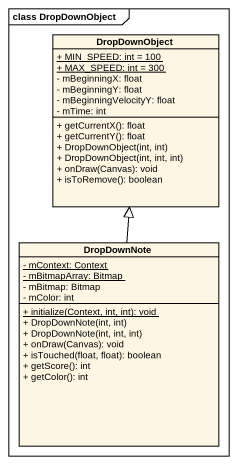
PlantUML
@startuml
mainframe class DropDownObject
hide circle
hide empty members
skinparam classAttributeIconSize 0
class DropDownObject {
  {static} + MIN_SPEED: int = 100
  {static} + MAX_SPEED: int = 300
  - mBeginningX: float
  - mBeginningY: float
  - mBeginningVelocityY: float
  - mTime: int
  + getCurrentX(): float
  + getCurrentY(): float
  + DropDownObject(int, int)
  + DropDownObject(int, int, int)
  + onDraw(Canvas): void
  + isToRemove(): boolean
}
class DropDownNote {
  {static} - mContext: Context
  {static} - mBitmapArray: Bitmap
  - mBitmap: Bitmap
  - mColor: int
  {static} + initialize(Context, int, int): void
  + DropDownNote(int, int)
  + DropDownNote(int, int, int)
  + onDraw(Canvas): void
  + isTouched(float, float): boolean
  + getScore(): int
  + getColor(): int
}
DropDownNote -up-|> DropDownObject
@enduml
